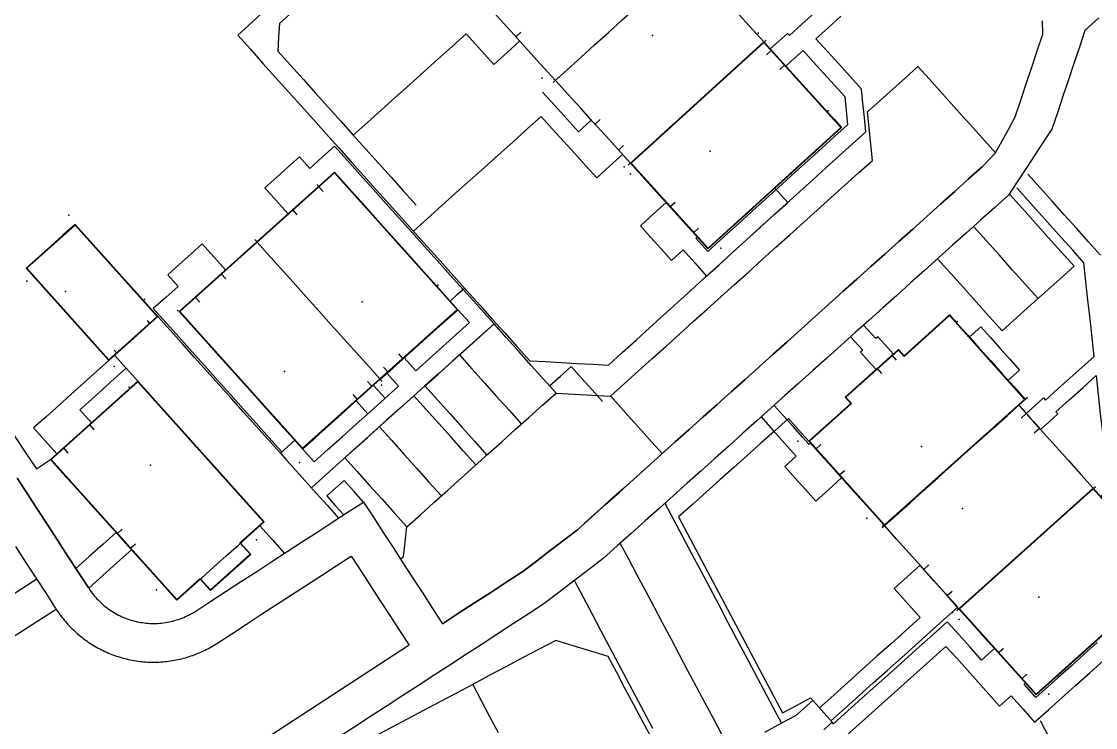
# Model space of a CAD drawing. Header units: metres. Extents: x 337936 to 338469, y 373266 to 374026.
# Drawn here: x 338137.7 to 338193.3, y 373643.9 to 373680.4 of the extents above; entities that cross this region are included whole.
import ezdxf

# ---------------------------------------------------------------- set-up
doc = ezdxf.new("R2010")
doc.units = ezdxf.units.M
for name, color, linetype in [('3D_LINES', 3, 'Continuous'), ('3D_Points', 1, 'Continuous'), ('PLOTS EXTERNAL LEVEL', 6, 'Continuous'), ('PLOTS FFL', 5, 'Continuous')]:
    doc.layers.add(name, color=color, linetype=linetype)

msp = doc.modelspace()

# ---------------------------------------------------------------- linework, layer by layer
at = {"layer": '3D_LINES'}
for points in [[(338157.46, 373686.024, 33.598), (338156.751, 373685.384, 33.598), (338156.042, 373684.743, 33.598), (338155.333, 373684.103, 33.598), (338154.624, 373683.462, 33.598), (338153.914, 373682.822, 33.598), (338153.205, 373682.182, 33.598), (338152.496, 373681.541, 33.598), (338151.787, 373680.901, 33.598), (338151.078, 373680.26, 33.598), (338151.039, 373679.551, 33.598), (338151, 373678.842, 33.598), (338151.65, 373678.117, 33.598), (338152.3, 373677.392, 33.598), (338152.951, 373676.667, 33.598), (338153.601, 373675.942, 33.598), (338154.251, 373675.217, 33.598), (338154.901, 373674.492, 33.598), (338155.551, 373673.767, 33.598), (338156.201, 373673.042, 33.598), (338156.851, 373672.316, 33.598), (338157.501, 373671.591, 33.598), (338158.152, 373670.866, 33.598)], [(338176.466, 373678.95, 33.625), (338176.911, 373679.353, 33.646), (338177.355, 373679.756, 33.672), (338177.455, 373679.645, 33.675), (338178.101, 373680.231, 33.712), (338178.746, 373680.816, 33.723), (338179.392, 373681.401, 33.723), (338180.037, 373681.987, 33.723), (338180.683, 373682.572, 33.722), (338181.328, 373683.157, 33.722), (338181.974, 373683.743, 33.722), (338181.565, 373684.194, 33.722)], [(338165.24, 373677.221, 33.601), (338165.953, 373677.867, 33.601), (338166.667, 373678.514, 33.6), (338167.38, 373679.161, 33.6), (338168.093, 373679.807, 33.6), (338168.806, 373680.454, 33.6), (338169.52, 373681.101, 33.599), (338170.233, 373681.748, 33.599), (338170.946, 373682.394, 33.599), (338171.659, 373683.041, 33.598), (338172.372, 373683.688, 33.598)], [(338150.401, 373680.998, 33.591), (338149.662, 373680.329, 33.589), (338148.923, 373679.661, 33.59), (338149.576, 373678.933, 33.582), (338150.229, 373678.205, 33.574), (338150.881, 373677.477, 33.567), (338151.534, 373676.749, 33.561), (338152.186, 373676.022, 33.554), (338152.839, 373675.294, 33.547), (338153.491, 373674.566, 33.54), (338154.144, 373673.838, 33.538), (338154.797, 373673.11, 33.538), (338155.449, 373672.382, 33.537), (338156.102, 373671.654, 33.536), (338156.754, 373670.927, 33.535), (338157.407, 373670.199, 33.534), (338157.971, 373669.569, 33.534), (338158.536, 373668.94, 33.533), (338159.1, 373668.311, 33.532), (338159.665, 373667.682, 33.531), (338160.229, 373667.052, 33.535), (338160.793, 373666.423, 33.544), (338161.439, 373665.703, 33.552), (338162.085, 373664.983, 33.562), (338162.73, 373664.263, 33.572), (338163.376, 373663.542, 33.582), (338164.022, 373662.822, 33.593), (338164.836, 373662.778, 33.601), (338165.65, 373662.733, 33.609), (338166.465, 373662.689, 33.617), (338167.279, 373662.645, 33.625), (338168.093, 373662.6, 33.633), (338168.807, 373663.247, 33.642), (338169.52, 373663.894, 33.653), (338170.234, 373664.541, 33.665), (338170.947, 373665.188, 33.676), (338171.661, 373665.835, 33.687), (338172.374, 373666.482, 33.699), (338173.088, 373667.129, 33.71), (338173.801, 373667.776, 33.721), (338174.515, 373668.423, 33.726), (338175.228, 373669.07, 33.727), (338175.942, 373669.717, 33.727), (338176.655, 373670.364, 33.727), (338177.369, 373671.011, 33.728)], [(338176.139, 373679.311, 33.714), (338176.793, 373678.589, 33.714), (338177.447, 373677.868, 33.714), (338178.101, 373677.146, 33.714), (338178.755, 373676.425, 33.714), (338179.41, 373675.703, 33.714), (338179.781, 373675.294, 33.71), (338180.152, 373674.884, 33.706), (338179.461, 373674.258, 33.699), (338178.77, 373673.631, 33.693), (338178.079, 373673.005, 33.686), (338177.388, 373672.378, 33.679), (338176.697, 373671.752, 33.673), (338176.006, 373671.125, 33.666), (338175.315, 373670.498, 33.66), (338174.624, 373669.872, 33.653), (338173.933, 373669.245, 33.646), (338173.242, 373668.619, 33.64), (338172.621, 373669.304, 33.633), (338171.999, 373669.99, 33.627), (338171.378, 373670.675, 33.62), (338170.756, 373671.361, 33.614), (338170.134, 373672.047, 33.607), (338169.513, 373672.732, 33.601), (338169.229, 373673.045, 33.601), (338168.583, 373673.758, 33.601), (338167.936, 373674.471, 33.601), (338167.29, 373675.183, 33.601), (338166.644, 373675.896, 33.601), (338165.998, 373676.609, 33.601), (338165.351, 373677.321, 33.601), (338164.984, 373677.726, 33.601), (338164.399, 373678.372, 33.601), (338163.814, 373679.017, 33.6), (338163.229, 373679.662, 33.599), (338162.644, 373680.307, 33.599), (338162.059, 373680.953, 33.598)], [(338174.602, 373681.006, 33.598), (338175.187, 373680.36, 33.598), (338175.772, 373679.715, 33.598), (338176.139, 373679.311, 33.598)], [(338141.217, 373651.059, 33.529), (338141.272, 373650.976, 33.529), (338141.329, 373650.894, 33.529), (338141.389, 373650.814, 33.529), (338141.45, 373650.735, 33.529), (338141.514, 373650.658, 33.529), (338141.579, 373650.583, 33.529), (338141.646, 373650.509, 33.529), (338141.715, 373650.437, 33.529), (338141.786, 373650.367, 33.529), (338141.858, 373650.298, 33.529), (338141.932, 373650.231, 33.529), (338142.008, 373650.166, 33.529), (338142.085, 373650.104, 33.529), (338142.164, 373650.043, 33.529), (338142.245, 373649.984, 33.529), (338142.326, 373649.927, 33.529), (338142.41, 373649.872, 33.528), (338142.494, 373649.819, 33.528), (338142.58, 373649.768, 33.528), (338142.667, 373649.719, 33.528), (338142.755, 373649.673, 33.528), (338142.845, 373649.629, 33.528), (338142.935, 373649.587, 33.527), (338143.027, 373649.547, 33.526), (338143.119, 373649.51, 33.526), (338143.213, 373649.475, 33.525), (338143.307, 373649.442, 33.524), (338143.402, 373649.412, 33.523), (338143.498, 373649.384, 33.522), (338143.594, 373649.358, 33.52), (338143.691, 373649.335, 33.519), (338143.789, 373649.314, 33.518), (338143.887, 373649.296, 33.517), (338143.985, 373649.28, 33.516), (338144.084, 373649.267, 33.514), (338144.183, 373649.256, 33.513), (338144.282, 373649.248, 33.512), (338144.382, 373649.242, 33.511), (338144.482, 373649.238, 33.51), (338144.581, 373649.237, 33.509), (338144.681, 373649.239, 33.508), (338144.781, 373649.243, 33.507), (338144.88, 373649.249, 33.506), (338144.98, 373649.258, 33.505), (338145.079, 373649.269, 33.504), (338145.177, 373649.283, 33.504), (338145.276, 373649.3, 33.503), (338145.374, 373649.318, 33.502), (338145.471, 373649.34, 33.501), (338145.568, 373649.363, 33.5), (338145.664, 373649.389, 33.498), (338145.76, 373649.418, 33.494), (338145.855, 373649.449, 33.491), (338145.949, 373649.482, 33.487), (338146.042, 373649.517, 33.484), (338146.134, 373649.555, 33.48), (338146.226, 373649.595, 33.477), (338146.316, 373649.638, 33.474), (338146.405, 373649.682, 33.47), (338146.493, 373649.729, 33.467), (338146.58, 373649.778, 33.464), (338146.666, 373649.829, 33.46), (338146.75, 373649.882, 33.457), (338147.539, 373650.395, 33.427), (338148.328, 373650.907, 33.397), (338149.117, 373651.419, 33.367), (338149.906, 373651.932, 33.336), (338150.695, 373652.444, 33.328), (338151.483, 373652.956, 33.363), (338152.272, 373653.469, 33.405), (338153.061, 373653.981, 33.446), (338153.85, 373654.493, 33.483), (338154.639, 373655.006, 33.481), (338155.428, 373655.518, 33.479), (338155.939, 373654.732, 33.467), (338156.449, 373653.945, 33.456), (338156.96, 373653.159, 33.444), (338157.47, 373652.373, 33.433), (338157.981, 373651.587, 33.422), (338158.492, 373650.8, 33.41), (338159.002, 373650.014, 33.402), (338159.513, 373649.228, 33.397), (338160.343, 373649.767, 33.415), (338161.174, 373650.307, 33.432), (338162.005, 373650.846, 33.45), (338162.835, 373651.385, 33.467), (338163.666, 373651.925, 33.485), (338164.372, 373652.466, 33.501), (338165.079, 373653.007, 33.517), (338165.786, 373653.548, 33.533), (338166.493, 373654.089, 33.549), (338167.215, 373654.737, 33.566), (338167.938, 373655.385, 33.584), (338168.66, 373656.033, 33.601), (338169.383, 373656.681, 33.619), (338170.105, 373657.328, 33.637), (338170.828, 373657.976, 33.654), (338171.55, 373658.624, 33.672), (338172.273, 373659.272, 33.689), (338172.996, 373659.92, 33.696), (338173.718, 373660.567, 33.7), (338174.441, 373661.215, 33.711), (338175.163, 373661.863, 33.723), (338175.886, 373662.511, 33.734), (338176.608, 373663.159, 33.739), (338177.331, 373663.806, 33.739), (338178.053, 373664.454, 33.739), (338178.776, 373665.102, 33.739), (338179.498, 373665.75, 33.739), (338180.221, 373666.398, 33.738), (338180.943, 373667.046, 33.739), (338181.666, 373667.693, 33.739), (338182.388, 373668.341, 33.739), (338183.111, 373668.989, 33.74), (338183.833, 373669.637, 33.733), (338184.556, 373670.285, 33.731), (338185.278, 373670.932, 33.73), (338186.001, 373671.58, 33.728), (338186.723, 373672.228, 33.726), (338187.446, 373672.876, 33.726), (338188.113, 373673.579, 33.726), (338188.452, 373674.199, 33.726), (338188.792, 373674.82, 33.725), (338189.131, 373675.44, 33.725), (338189.417, 373676.294, 33.725), (338189.702, 373677.148, 33.725), (338189.988, 373678.003, 33.724), (338190.274, 373678.857, 33.724), (338190.56, 373679.711, 33.724), (338190.54, 373680.399, 33.723)], [(338193.459, 373680.556, 33.723), (338192.731, 373679.898, 33.724), (338192.447, 373679.049, 33.724), (338192.163, 373678.2, 33.724), (338191.879, 373677.352, 33.725), (338191.595, 373676.503, 33.725), (338191.311, 373675.654, 33.725), (338191.028, 373674.805, 33.726), (338190.578, 373674.122, 33.726), (338190.129, 373673.438, 33.726), (338189.68, 373672.754, 33.726), (338189.23, 373672.07, 33.727), (338188.781, 373671.387, 33.727), (338188.059, 373670.739, 33.728), (338187.336, 373670.091, 33.73), (338186.614, 373669.443, 33.731), (338185.891, 373668.795, 33.733), (338185.168, 373668.148, 33.735), (338184.446, 373667.5, 33.744), (338183.723, 373666.852, 33.743), (338183.001, 373666.204, 33.743), (338182.278, 373665.556, 33.743), (338181.556, 373664.909, 33.743), (338180.833, 373664.261, 33.743), (338180.111, 373663.613, 33.744), (338179.388, 373662.965, 33.744), (338178.666, 373662.317, 33.744), (338177.943, 373661.67, 33.744), (338177.221, 373661.022, 33.744), (338176.498, 373660.374, 33.736), (338175.776, 373659.726, 33.725), (338175.053, 373659.078, 33.72), (338174.331, 373658.431, 33.703), (338173.608, 373657.783, 33.686), (338172.886, 373657.135, 33.668), (338172.163, 373656.487, 33.65), (338171.441, 373655.839, 33.633), (338170.718, 373655.192, 33.615), (338169.995, 373654.544, 33.598), (338169.273, 373653.896, 33.58), (338168.55, 373653.248, 33.562), (338167.828, 373652.6, 33.545), (338167.06, 373652.012, 33.528), (338166.291, 373651.424, 33.51), (338165.523, 373650.836, 33.493), (338164.755, 373650.248, 33.475), (338163.944, 373649.721, 33.458), (338163.134, 373649.195, 33.441), (338162.323, 373648.668, 33.424), (338161.513, 373648.142, 33.407), (338160.702, 373647.616, 33.39), (338159.891, 373647.089, 33.373), (338159.081, 373646.563, 33.367), (338158.27, 373646.036, 33.369), (338157.46, 373645.51, 33.333), (338156.649, 373644.984, 33.31), (338155.839, 373644.457, 33.31), (338155.028, 373643.931, 33.31), (338154.217, 373643.404, 33.31)], [(338171.08, 373671.003, 33.65), (338170.413, 373670.399, 33.647), (338169.747, 373669.794, 33.645), (338170.284, 373669.202, 33.661), (338170.821, 373668.609, 33.678), (338171.359, 373668.016, 33.689), (338171.951, 373668.554, 33.696), (338172.562, 373667.88, 33.705), (338173.173, 373667.206, 33.711), (338173.859, 373667.828, 33.722), (338174.544, 373668.449, 33.726), (338175.23, 373669.071, 33.727), (338175.915, 373669.693, 33.727), (338176.601, 373670.314, 33.727), (338177.286, 373670.936, 33.728), (338177.972, 373671.557, 33.728), (338178.658, 373672.179, 33.728), (338179.343, 373672.801, 33.729), (338180.029, 373673.422, 33.729), (338180.714, 373674.044, 33.727), (338181.4, 373674.665, 33.726), (338181.328, 373675.401, 33.725), (338181.256, 373676.137, 33.725), (338181.184, 373676.873, 33.725), (338180.595, 373677.523, 33.724), (338180.006, 373678.172, 33.724), (338179.417, 373678.822, 33.724), (338178.828, 373679.471, 33.724), (338179.473, 373680.057, 33.723), (338180.119, 373680.642, 33.723)], [(338163.502, 373679.359, 33.612), (338162.836, 373678.754, 33.597), (338162.169, 373678.149, 33.592), (338161.692, 373678.676, 33.592), (338161.214, 373679.202, 33.592), (338160.737, 373679.729, 33.592), (338160.007, 373679.074, 33.586), (338159.278, 373678.42, 33.58), (338158.548, 373677.766, 33.574), (338157.818, 373677.111, 33.568), (338157.088, 373676.457, 33.562), (338156.359, 373675.803, 33.556), (338155.629, 373675.148, 33.55), (338154.899, 373674.494, 33.544)], [(338163.303, 373679.581, 33.612), (338163.564, 373679.818, 33.622)], [(338169.118, 373672.944, 33.601), (338169.831, 373673.591, 33.601), (338170.544, 373674.238, 33.601), (338171.257, 373674.884, 33.601), (338171.971, 373675.531, 33.601), (338172.684, 373676.178, 33.601), (338173.397, 373676.825, 33.601), (338174.11, 373677.471, 33.601), (338174.823, 373678.118, 33.601), (338175.537, 373678.765, 33.601), (338176.25, 373679.411, 33.601)], [(338177.272, 373678.061, 33.718), (338177.717, 373678.464, 33.718), (338178.161, 373678.867, 33.718), (338178.7, 373678.272, 33.718), (338179.239, 373677.678, 33.718), (338179.778, 373677.083, 33.718), (338180.317, 373676.489, 33.718), (338180.388, 373675.759, 33.718), (338180.46, 373675.028, 33.718), (338179.783, 373674.414, 33.718), (338179.106, 373673.801, 33.718), (338178.429, 373673.187, 33.718), (338177.752, 373672.573, 33.718), (338177.075, 373671.959, 33.718), (338176.399, 373671.346, 33.718), (338175.722, 373670.732, 33.718), (338175.045, 373670.118, 33.718), (338174.368, 373669.504, 33.718), (338173.691, 373668.891, 33.718), (338173.235, 373668.478, 33.718), (338172.618, 373669.158, 33.718), (338172.692, 373669.226, 33.718)], [(338176.264, 373678.648, 33.632), (338176.525, 373678.885, 33.627)], [(338157.334, 373652.583, 33.436), (338157.5, 373652.691, 33.436), (338157.583, 373653.462, 33.442), (338157.666, 373654.234, 33.448), (338158.367, 373654.863, 33.459), (338159.069, 373655.492, 33.476), (338159.77, 373656.121, 33.493), (338160.472, 373656.75, 33.511), (338161.174, 373657.379, 33.528), (338161.875, 373658.008, 33.545), (338162.577, 373658.637, 33.562), (338163.278, 373659.266, 33.579), (338163.98, 373659.895, 33.596), (338164.681, 373660.524, 33.612), (338165.383, 373661.153, 33.615), (338166.324, 373661.102, 33.624), (338167.266, 373661.05, 33.634), (338168.207, 373660.999, 33.643), (338168.92, 373661.64, 33.647), (338169.632, 373662.282, 33.65), (338170.345, 373662.923, 33.662), (338171.057, 373663.564, 33.673), (338171.77, 373664.205, 33.684), (338172.483, 373664.847, 33.695), (338173.195, 373665.488, 33.707), (338173.908, 373666.129, 33.718), (338174.62, 373666.771, 33.729), (338175.333, 373667.412, 33.729), (338176.045, 373668.053, 33.729), (338176.758, 373668.695, 33.73), (338177.47, 373669.336, 33.73), (338178.183, 373669.977, 33.73), (338178.895, 373670.619, 33.731), (338179.608, 373671.26, 33.731), (338180.321, 373671.901, 33.731), (338181.033, 373672.542, 33.732), (338181.746, 373673.184, 33.728), (338181.664, 373674.023, 33.727), (338181.581, 373674.863, 33.725), (338181.499, 373675.702, 33.725), (338182.15, 373676.287, 33.725), (338182.801, 373676.872, 33.725), (338183.452, 373677.457, 33.724), (338184.102, 373678.042, 33.724), (338184.675, 373677.404, 33.724), (338185.248, 373676.767, 33.725), (338185.821, 373676.129, 33.725), (338186.394, 373675.491, 33.725), (338186.967, 373674.854, 33.725), (338187.54, 373674.216, 33.726), (338188.113, 373673.579, 33.726), (338187.446, 373672.876, 33.726), (338186.723, 373672.228, 33.726), (338186.001, 373671.58, 33.728), (338185.278, 373670.932, 33.73), (338184.556, 373670.285, 33.731), (338183.833, 373669.637, 33.733), (338183.111, 373668.989, 33.74), (338182.388, 373668.341, 33.739), (338181.666, 373667.693, 33.739), (338180.943, 373667.046, 33.739), (338180.221, 373666.398, 33.738), (338179.498, 373665.75, 33.739), (338178.776, 373665.102, 33.739), (338178.053, 373664.454, 33.739), (338177.331, 373663.806, 33.739), (338176.608, 373663.159, 33.739), (338175.886, 373662.511, 33.734), (338175.163, 373661.863, 33.723), (338174.441, 373661.215, 33.711), (338173.718, 373660.567, 33.7), (338172.996, 373659.92, 33.696), (338172.273, 373659.272, 33.689), (338171.55, 373658.624, 33.672), (338170.828, 373657.976, 33.654), (338170.105, 373657.328, 33.637), (338169.383, 373656.681, 33.619), (338168.66, 373656.033, 33.601), (338167.938, 373655.385, 33.584), (338167.215, 373654.737, 33.566), (338166.493, 373654.089, 33.549), (338165.786, 373653.548, 33.533), (338165.079, 373653.007, 33.517), (338164.372, 373652.466, 33.501), (338163.666, 373651.925, 33.485), (338162.835, 373651.385, 33.467), (338162.005, 373650.846, 33.45), (338161.174, 373650.307, 33.432), (338160.343, 373649.767, 33.415), (338159.513, 373649.228, 33.397)], [(338176.951, 373677.89, 33.656), (338177.212, 373678.127, 33.651)], [(338164.68, 373676.72, 33.597), (338165.301, 373676.035, 33.597), (338165.921, 373675.351, 33.597), (338166.542, 373674.667, 33.597), (338167.209, 373675.272, 33.605)], [(338168.82, 373673.494, 33.609), (338168.154, 373672.889, 33.596), (338167.487, 373672.284, 33.59), (338166.912, 373672.918, 33.591), (338166.338, 373673.552, 33.591), (338165.764, 373674.185, 33.591), (338165.189, 373674.819, 33.591), (338164.615, 373675.452, 33.591), (338163.881, 373674.794, 33.584), (338163.147, 373674.136, 33.578), (338162.413, 373673.478, 33.571), (338161.679, 373672.82, 33.565), (338160.945, 373672.162, 33.559), (338160.211, 373671.504, 33.552), (338159.477, 373670.845, 33.546), (338158.742, 373670.187, 33.54), (338158.008, 373669.529, 33.534)], [(338167.4, 373675.062, 33.606), (338167.661, 373675.299, 33.616)], [(338127.077, 373674.37, 33.838), (338127.622, 373673.554, 33.814), (338128.166, 373672.738, 33.791), (338128.711, 373671.922, 33.767), (338129.255, 373671.106, 33.743), (338129.8, 373670.29, 33.72), (338130.344, 373669.473, 33.696), (338130.889, 373668.657, 33.672), (338131.433, 373667.841, 33.649), (338131.978, 373667.025, 33.625), (338132.523, 373666.209, 33.602), (338133.067, 373665.393, 33.578), (338133.612, 373664.577, 33.554), (338134.156, 373663.761, 33.531), (338134.701, 373662.945, 33.531), (338135.245, 373662.128, 33.531), (338135.79, 373661.312, 33.531), (338136.335, 373660.496, 33.53), (338136.879, 373659.68, 33.53), (338137.424, 373658.864, 33.53), (338137.968, 373658.048, 33.53), (338138.513, 373657.232, 33.529), (338139.244, 373657.719, 33.528)], [(338152.731, 373656.256, 33.505), (338153.458, 373656.907, 33.508), (338154.184, 373657.559, 33.507), (338154.911, 373658.211, 33.507), (338155.638, 373658.862, 33.507), (338156.365, 373659.514, 33.507), (338157.091, 373660.166, 33.515), (338157.818, 373660.817, 33.533), (338158.545, 373661.469, 33.547), (338159.272, 373662.12, 33.55), (338159.998, 373662.772, 33.554), (338160.725, 373663.424, 33.557), (338161.452, 373664.075, 33.561), (338162.179, 373664.727, 33.564), (338161.645, 373665.322, 33.556), (338161.111, 373665.918, 33.547), (338160.577, 373666.514, 33.542), (338159.912, 373667.255, 33.53), (338159.248, 373667.996, 33.531), (338158.584, 373668.737, 33.532), (338157.919, 373669.478, 33.533), (338157.255, 373670.219, 33.534), (338156.59, 373670.96, 33.535), (338155.926, 373671.701, 33.536), (338155.262, 373672.442, 33.537), (338154.597, 373673.183, 33.537), (338153.933, 373673.924, 33.537), (338153.293, 373673.349, 33.533), (338152.652, 373672.775, 33.532), (338152.118, 373673.371, 33.538), (338151.523, 373672.837, 33.538), (338150.927, 373672.303, 33.532), (338150.331, 373671.769, 33.527), (338150.932, 373671.099, 33.525), (338151.533, 373670.429, 33.527)], [(338168.616, 373673.721, 33.609), (338168.877, 373673.958, 33.619)], [(338149.914, 373668.977, 33.528), (338149.244, 373668.376, 33.528), (338148.575, 373667.776, 33.528), (338147.905, 373667.176, 33.528), (338147.236, 373666.576, 33.528), (338146.566, 373665.975, 33.528), (338145.897, 373665.375, 33.528), (338146.534, 373664.664, 33.528), (338147.172, 373663.953, 33.528), (338147.81, 373663.242, 33.528), (338148.447, 373662.53, 33.528), (338149.085, 373661.819, 33.528), (338149.723, 373661.108, 33.528), (338150.36, 373660.397, 33.528), (338150.998, 373659.686, 33.528), (338151.636, 373658.974, 33.528), (338152.273, 373658.263, 33.528), (338152.943, 373658.863, 33.528), (338153.612, 373659.464, 33.528), (338154.282, 373660.064, 33.528), (338154.951, 373660.664, 33.528), (338155.621, 373661.264, 33.529), (338156.29, 373661.865, 33.529), (338156.96, 373662.465, 33.529), (338157.629, 373663.065, 33.528), (338158.299, 373663.665, 33.528), (338158.968, 373664.266, 33.528), (338159.638, 373664.866, 33.528), (338160.307, 373665.466, 33.528), (338159.761, 373666.076, 33.528), (338159.214, 373666.685, 33.528), (338158.554, 373667.422, 33.528), (338157.893, 373668.158, 33.528), (338157.233, 373668.895, 33.528), (338156.572, 373669.632, 33.528), (338155.912, 373670.368, 33.528), (338155.251, 373671.105, 33.528), (338154.591, 373671.842, 33.528), (338153.93, 373672.578, 33.528), (338153.261, 373671.978, 33.528), (338152.592, 373671.378, 33.528), (338151.922, 373670.777, 33.528), (338151.253, 373670.177, 33.528), (338150.583, 373669.577, 33.528), (338149.914, 373668.977, 33.528)], [(338193.547, 373668.282, 33.729), (338192.92, 373668.98, 33.728), (338192.294, 373669.679, 33.727), (338191.667, 373670.378, 33.727), (338191.041, 373671.076, 33.727), (338190.414, 373671.775, 33.727), (338189.788, 373672.474, 33.726)], [(338153.1, 373671.834, 33.529), (338153.336, 373671.571, 33.529)], [(338176.697, 373671.752, 33.726), (338177.369, 373671.011, 33.728)], [(338185.114, 373668.099, 33.735), (338185.782, 373667.355, 33.736), (338186.45, 373666.61, 33.737), (338187.117, 373665.866, 33.737), (338187.785, 373665.121, 33.738), (338188.452, 373664.376, 33.739), (338189.197, 373665.044, 33.737), (338189.941, 373665.712, 33.736), (338190.686, 373666.379, 33.734), (338191.431, 373667.047, 33.732), (338192.175, 373667.714, 33.731), (338191.508, 373668.459, 33.73), (338190.84, 373669.203, 33.729), (338190.172, 373669.948, 33.728), (338189.505, 373670.692, 33.727), (338188.837, 373671.437, 33.727)], [(338190.44, 373659.27, 33.753), (338190.068, 373659.684, 33.753), (338189.697, 373660.098, 33.752), (338190.144, 373660.499, 33.747), (338190.591, 373660.899, 33.744), (338190.691, 373660.787, 33.744), (338191.321, 373661.351, 33.743), (338191.951, 373661.916, 33.741), (338192.581, 373662.481, 33.74), (338193.211, 373663.046, 33.738), (338193.105, 373664.016, 33.737), (338193, 373664.986, 33.735), (338192.894, 373665.956, 33.733), (338192.789, 373666.926, 33.732), (338192.683, 373667.897, 33.73), (338192.104, 373668.542, 33.729), (338191.525, 373669.188, 33.728), (338190.946, 373669.834, 33.728), (338190.367, 373670.479, 33.727), (338189.788, 373671.125, 33.727), (338189.21, 373671.771, 33.727)], [(338171.278, 373670.786, 33.655), (338171.539, 373671.022, 33.665)], [(338151.753, 373670.626, 33.527), (338151.988, 373670.363, 33.536)], [(338140.517, 373669.878, 33.528), (338139.885, 373669.311, 33.528), (338139.254, 373668.745, 33.528), (338138.622, 373668.178, 33.528), (338137.99, 373667.612, 33.528), (338138.333, 373667.228, 33.528), (338138.988, 373666.498, 33.528), (338139.643, 373665.767, 33.528), (338140.299, 373665.036, 33.528), (338140.954, 373664.306, 33.528), (338141.609, 373663.575, 33.528), (338142.264, 373662.845, 33.529), (338142.896, 373663.411, 33.529), (338143.528, 373663.978, 33.529), (338144.16, 373664.544, 33.529), (338144.791, 373665.111, 33.529)], [(338190.314, 373666.045, 33.735), (338189.646, 373666.79, 33.734), (338188.979, 373667.534, 33.733), (338188.311, 373668.279, 33.732), (338187.643, 373669.024, 33.731), (338186.976, 373669.768, 33.731)], [(338172.493, 373669.445, 33.692), (338172.755, 373669.682, 33.695)], [(338148.294, 373667.525, 33.527), (338147.693, 373668.195, 33.525), (338147.093, 373668.865, 33.525), (338146.497, 373668.331, 33.525), (338145.901, 373667.797, 33.525), (338145.306, 373667.263, 33.525), (338145.84, 373666.667, 33.525), (338145.199, 373666.093, 33.525), (338144.559, 373665.519, 33.525), (338145.223, 373664.778, 33.525), (338145.888, 373664.037, 33.544), (338146.552, 373663.296, 33.566), (338147.216, 373662.555, 33.589), (338147.881, 373661.814, 33.614), (338148.545, 373661.073, 33.651), (338149.21, 373660.332, 33.662), (338149.874, 373659.591, 33.628), (338150.538, 373658.85, 33.593), (338151.203, 373658.109, 33.559)], [(338156.39, 373661.753, 33.529), (338155.733, 373662.487, 33.529), (338155.075, 373663.22, 33.529), (338154.417, 373663.954, 33.529), (338153.76, 373664.687, 33.529), (338153.102, 373665.421, 33.529), (338152.444, 373666.154, 33.529), (338151.787, 373666.888, 33.529), (338151.129, 373667.621, 33.529), (338150.471, 373668.355, 33.529), (338149.813, 373669.088, 33.529)], [(338148.075, 373667.328, 33.527), (338148.31, 373667.065, 33.536)], [(338159.906, 373665.913, 33.536), (338160.279, 373666.247, 33.537), (338160.651, 373666.58, 33.543)], [(338146.727, 373666.12, 33.527), (338146.962, 373665.857, 33.536)], [(338157.533, 373662.979, 33.529), (338158.133, 373662.309, 33.538), (338158.827, 373662.93, 33.541), (338159.521, 373663.552, 33.545), (338160.214, 373664.174, 33.548), (338160.908, 373664.796, 33.552), (338160.307, 373665.466, 33.542)], [(338144.237, 373664.902, 33.525), (338144.38, 373664.742, 33.525)], [(338151.873, 373658.71, 33.563), (338151.129, 373658.043, 33.559), (338150.495, 373658.75, 33.591), (338149.861, 373659.456, 33.624), (338149.227, 373660.163, 33.657), (338148.594, 373660.87, 33.659), (338147.96, 373661.577, 33.623), (338147.326, 373662.284, 33.595), (338146.693, 373662.99, 33.573), (338146.059, 373663.697, 33.551), (338145.425, 373664.404, 33.53), (338144.791, 373665.111, 33.525)], [(338165.383, 373661.153, 33.615), (338164.742, 373661.868, 33.605), (338164.101, 373662.582, 33.595), (338163.46, 373663.297, 33.584), (338162.82, 373664.012, 33.574), (338162.179, 373664.727, 33.564), (338161.464, 373664.086, 33.561), (338160.749, 373663.445, 33.557), (338160.034, 373662.804, 33.554), (338159.32, 373662.163, 33.55), (338158.605, 373661.522, 33.547), (338159.246, 373660.808, 33.55), (338159.887, 373660.093, 33.548), (338160.527, 373659.378, 33.547), (338161.168, 373658.663, 33.545), (338161.809, 373657.949, 33.543)], [(338193.683, 373648.666, 33.747), (338192.988, 373648.043, 33.747), (338192.294, 373647.421, 33.747), (338191.599, 373646.798, 33.747), (338190.905, 373646.175, 33.748), (338190.211, 373645.553, 33.748), (338189.593, 373646.242, 33.748), (338188.975, 373646.931, 33.748), (338188.357, 373647.62, 33.748), (338187.739, 373648.309, 33.748), (338187.122, 373648.998, 33.748), (338186.504, 373649.687, 33.749), (338186.222, 373650.002, 33.749), (338185.58, 373650.718, 33.748), (338184.937, 373651.434, 33.748), (338184.295, 373652.15, 33.747), (338183.653, 373652.867, 33.747), (338183.011, 373653.583, 33.746), (338182.368, 373654.299, 33.746), (338181.766, 373654.972, 33.749), (338181.103, 373655.71, 33.748), (338180.441, 373656.449, 33.748), (338179.779, 373657.187, 33.748), (338179.117, 373657.926, 33.748), (338178.455, 373658.664, 33.748), (338179.178, 373659.313, 33.748), (338179.902, 373659.962, 33.747), (338180.626, 373660.611, 33.747), (338180.332, 373660.938, 33.747), (338181.021, 373661.556, 33.747), (338181.71, 373662.174, 33.747), (338182.399, 373662.792, 33.747), (338183.089, 373663.41, 33.747), (338183.382, 373663.082, 33.747), (338183.971, 373663.61, 33.747), (338184.559, 373664.137, 33.746), (338185.147, 373664.664, 33.746), (338185.735, 373665.192, 33.746), (338186.079, 373664.808, 33.746), (338186.674, 373664.145, 33.746), (338187.269, 373663.481, 33.747), (338187.864, 373662.818, 33.747), (338188.459, 373662.154, 33.747), (338189.054, 373661.49, 33.748), (338189.649, 373660.827, 33.748)], [(338180.618, 373664.067, 33.744), (338181.245, 373663.368, 33.746), (338181.133, 373663.268, 33.746), (338181.533, 373662.821, 33.747), (338181.934, 373662.375, 33.749), (338182.381, 373662.775, 33.749), (338182.827, 373663.175, 33.748), (338182.427, 373663.622, 33.747), (338182.026, 373664.069, 33.746), (338181.914, 373663.969, 33.746), (338181.287, 373664.668, 33.743)], [(338186.757, 373664.052, 33.75), (338187.344, 373664.577, 33.741), (338187.845, 373664.019, 33.741), (338188.346, 373663.46, 33.741), (338188.847, 373662.901, 33.741), (338189.348, 373662.342, 33.742), (338188.762, 373661.816, 33.75)], [(338142.532, 373663.373, 33.525), (338142.675, 373663.213, 33.525)], [(338143.759, 373661.768, 33.529), (338143.3, 373662.281, 33.529), (338142.84, 373662.794, 33.529), (338142.558, 373663.108, 33.529)], [(338157.231, 373663.182, 33.527), (338157.467, 373662.919, 33.528)], [(338160.392, 373663.125, 33.556), (338161.033, 373662.41, 33.566), (338161.673, 373661.695, 33.576), (338162.314, 373660.98, 33.586), (338162.955, 373660.266, 33.588), (338163.596, 373659.551, 33.587)], [(338182.996, 373662.854, 33.749), (338182.761, 373663.116, 33.748)], [(338142.264, 373662.845, 33.529), (338141.614, 373662.262, 33.529), (338140.964, 373661.68, 33.529), (338140.315, 373661.097, 33.529), (338139.665, 373660.515, 33.529), (338139.015, 373659.932, 33.529), (338138.366, 373659.35, 33.529), (338138.966, 373658.68, 33.529), (338139.567, 373658.009, 33.529)], [(338156.47, 373662.499, 33.543), (338156.705, 373662.237, 33.526)], [(338165.049, 373661.525, 33.61), (338165.608, 373662.026, 33.612), (338166.166, 373662.527, 33.615), (338166.708, 373661.922, 33.624), (338167.25, 373661.317, 33.632), (338167.793, 373660.712, 33.641)], [(338141.354, 373659.612, 33.541), (338140.753, 373660.282, 33.525), (338141.355, 373660.821, 33.573), (338141.956, 373661.36, 33.604), (338142.557, 373661.899, 33.553), (338143.159, 373662.438, 33.525)], [(338152.273, 373658.263, 33.54), (338152.874, 373657.593, 33.519), (338153.602, 373658.246, 33.519), (338154.329, 373658.898, 33.518), (338155.057, 373659.55, 33.518), (338155.785, 373660.203, 33.518), (338156.512, 373660.855, 33.517), (338157.24, 373661.508, 33.534), (338156.639, 373662.178, 33.528)], [(338182.235, 373662.171, 33.75), (338182, 373662.434, 33.749)], [(338189.697, 373660.098, 33.752), (338190.068, 373659.684, 33.753), (338190.44, 373659.27, 33.753), (338190.886, 373659.67, 33.747), (338191.333, 373660.071, 33.745), (338191.232, 373660.183, 33.745), (338191.928, 373660.807, 33.743), (338192.623, 373661.431, 33.741), (338193.319, 373662.054, 33.74), (338193.426, 373661.073, 33.742), (338193.532, 373660.092, 33.743), (338193.639, 373659.11, 33.745), (338193.746, 373658.129, 33.747), (338193.853, 373657.148, 33.748), (338193.959, 373656.167, 33.75), (338193.551, 373655.8, 33.756), (338193.922, 373655.386, 33.756), (338194.293, 373654.972, 33.755)], [(338139.244, 373657.719, 33.513), (338139.887, 373657.002, 33.513), (338140.53, 373656.285, 33.513), (338141.173, 373655.567, 33.513), (338141.816, 373654.85, 33.513), (338142.459, 373654.133, 33.513), (338143.103, 373653.415, 33.513), (338143.746, 373652.698, 33.513), (338144.389, 373651.981, 33.513), (338145.032, 373651.263, 33.513), (338145.402, 373650.851, 33.498), (338145.771, 373650.439, 33.483), (338146.412, 373651.014, 33.459), (338147.053, 373651.588, 33.436), (338147.693, 373652.163, 33.412), (338148.334, 373652.737, 33.389), (338148.975, 373653.312, 33.366), (338149.616, 373653.886, 33.342), (338150.287, 373654.488, 33.342), (338149.634, 373655.216, 33.342), (338148.981, 373655.944, 33.342), (338148.329, 373656.672, 33.342), (338147.676, 373657.4, 33.342), (338147.023, 373658.128, 33.342), (338146.37, 373658.856, 33.342), (338145.718, 373659.584, 33.342), (338145.065, 373660.312, 33.342), (338144.412, 373661.04, 33.342), (338143.759, 373661.768, 33.342)], [(338155.64, 373661.755, 33.529), (338155.875, 373661.493, 33.529)], [(338155.941, 373661.552, 33.529), (338156.542, 373660.882, 33.529)], [(338161.24, 373657.439, 33.529), (338160.6, 373658.154, 33.531), (338159.959, 373658.868, 33.533), (338159.318, 373659.583, 33.535), (338158.677, 373660.298, 33.536), (338158.036, 373661.013, 33.538), (338157.321, 373660.372, 33.521), (338156.607, 373659.731, 33.506), (338155.892, 373659.09, 33.507), (338155.177, 373658.449, 33.507), (338154.462, 373657.808, 33.507), (338155.103, 373657.094, 33.496), (338155.744, 373656.379, 33.484), (338156.385, 373655.664, 33.472), (338157.026, 373654.949, 33.46), (338157.667, 373654.234, 33.448)], [(338154.878, 373661.072, 33.55), (338155.114, 373660.81, 33.537)], [(338168.2, 373661.007, 33.643), (338168.736, 373660.409, 33.652), (338169.271, 373659.812, 33.66), (338169.807, 373659.215, 33.658), (338170.342, 373658.618, 33.657), (338170.877, 373658.021, 33.655)], [(338189.76, 373660.927, 33.747), (338189.078, 373660.315, 33.747), (338188.396, 373659.704, 33.747), (338187.714, 373659.092, 33.747), (338187.032, 373658.481, 33.747), (338186.35, 373657.869, 33.747), (338185.667, 373657.257, 33.747), (338184.985, 373656.646, 33.747), (338184.303, 373656.034, 33.747), (338183.621, 373655.423, 33.747), (338182.939, 373654.811, 33.747), (338182.257, 373654.199, 33.747), (338182.974, 373654.842, 33.747), (338183.69, 373655.485, 33.747), (338184.407, 373656.127, 33.747), (338185.124, 373656.77, 33.747), (338185.841, 373657.413, 33.747), (338186.558, 373658.055, 33.747), (338187.274, 373658.698, 33.747), (338187.991, 373659.341, 33.747), (338188.708, 373659.984, 33.747), (338189.425, 373660.626, 33.747)], [(338140.753, 373660.282, 33.525), (338140.753, 373660.282, 33.525)], [(338155.048, 373660.751, 33.537), (338155.648, 373660.081, 33.518)], [(338175.989, 373659.917, 33.746), (338176.595, 373659.241, 33.746), (338177.201, 373658.565, 33.746), (338177.807, 373657.889, 33.746), (338177.211, 373657.355, 33.746), (338177.745, 373656.759, 33.746), (338178.28, 373656.164, 33.746), (338178.814, 373655.568, 33.746), (338179.484, 373656.169, 33.746), (338180.154, 373656.77, 33.746), (338179.62, 373657.365, 33.746), (338179.086, 373657.961, 33.746), (338178.552, 373658.556, 33.746), (338178.477, 373658.49, 33.746), (338178.132, 373658.875, 33.746), (338177.641, 373659.423, 33.746), (338177.15, 373659.97, 33.746), (338176.659, 373660.518, 33.746)], [(338189.313, 373660.526, 33.747), (338189.955, 373659.81, 33.747), (338190.598, 373659.093, 33.747), (338191.24, 373658.377, 33.747), (338191.882, 373657.661, 33.747), (338192.524, 373656.944, 33.747), (338193.167, 373656.228, 33.747), (338193.731, 373655.599, 33.747)], [(338178.455, 373658.664, 33.762), (338177.928, 373659.252, 33.749), (338177.401, 373659.84, 33.747), (338176.691, 373659.204, 33.736), (338175.981, 373658.568, 33.725), (338175.272, 373657.931, 33.708), (338174.562, 373657.295, 33.691), (338173.853, 373656.659, 33.673), (338173.143, 373656.023, 33.656), (338172.433, 373655.386, 33.639), (338171.724, 373654.75, 33.622), (338172.171, 373653.906, 33.616), (338172.619, 373653.061, 33.61), (338173.067, 373652.217, 33.606), (338173.515, 373651.373, 33.602), (338173.962, 373650.529, 33.597), (338174.41, 373649.684, 33.593), (338174.858, 373648.84, 33.589), (338175.306, 373647.996, 33.584), (338175.753, 373647.151, 33.58), (338176.201, 373646.307, 33.576), (338176.649, 373645.463, 33.588), (338177.097, 373644.618, 33.6), (338177.819, 373645.002, 33.612), (338178.541, 373645.386, 33.625), (338179.105, 373644.756, 33.638), (338179.67, 373644.127, 33.652), (338179.23, 373643.733, 33.645)], [(338189.435, 373659.863, 33.761), (338189.697, 373660.098, 33.752)], [(338141.254, 373659.522, 33.533), (338141.489, 373659.259, 33.54)], [(338156.249, 373659.411, 33.507), (338156.89, 373658.696, 33.495), (338157.531, 373657.981, 33.491), (338158.172, 373657.266, 33.489), (338158.813, 373656.551, 33.488), (338159.454, 373655.837, 33.486)], [(338190.117, 373659.101, 33.762), (338190.38, 373659.337, 33.753)], [(338138.107, 373658.043, 33.529), (338138.105, 373658.041, 33.529)], [(338139.906, 373658.313, 33.527), (338140.142, 373658.051, 33.527)], [(338151.129, 373658.043, 33.512), (338151.47, 373657.662, 33.512), (338151.811, 373657.281, 33.512), (338152.394, 373656.632, 33.512), (338152.976, 373655.982, 33.512), (338153.559, 373655.332, 33.512), (338154.141, 373654.682, 33.512)], [(338178.824, 373658.253, 33.764), (338179.086, 373658.488, 33.775)], [(338170.233, 373657.443, 33.64), (338169.558, 373656.838, 33.623), (338168.884, 373656.233, 33.607), (338168.209, 373655.628, 33.59), (338167.534, 373655.023, 33.574), (338166.859, 373654.418, 33.558)], [(338180.032, 373656.905, 33.764), (338180.294, 373657.141, 33.775)], [(338137.516, 373656.758, 33.531), (338138.044, 373655.943, 33.531), (338138.573, 373655.129, 33.53), (338139.102, 373654.315, 33.53), (338139.631, 373653.501, 33.53), (338140.159, 373652.687, 33.53), (338140.688, 373651.873, 33.529), (338141.217, 373651.059, 33.529), (338140.688, 373651.873, 33.529), (338140.159, 373652.687, 33.53), (338139.631, 373653.501, 33.53), (338139.102, 373654.315, 33.53), (338138.573, 373655.129, 33.53), (338138.044, 373655.943, 33.531), (338137.516, 373656.758, 33.531)], [(338155.428, 373655.518, 33.479), (338154.927, 373656.076, 33.488), (338154.427, 373656.635, 33.497), (338153.98, 373656.234, 33.497), (338153.533, 373655.834, 33.498), (338153.971, 373655.345, 33.489), (338154.409, 373654.856, 33.481)], [(338186.11, 373649.901, 33.749), (338186.827, 373650.544, 33.748), (338187.544, 373651.187, 33.748), (338188.261, 373651.829, 33.748), (338188.977, 373652.472, 33.748), (338189.694, 373653.115, 33.748), (338190.411, 373653.758, 33.747), (338191.128, 373654.4, 33.747), (338191.845, 373655.043, 33.747), (338192.562, 373655.686, 33.747), (338193.278, 373656.328, 33.747)], [(338171.011, 373655.454, 33.622), (338171.475, 373654.579, 33.616), (338171.939, 373653.703, 33.61), (338172.403, 373652.828, 33.604), (338172.868, 373651.953, 33.6), (338173.332, 373651.077, 33.595), (338173.796, 373650.202, 33.591), (338174.26, 373649.326, 33.587), (338174.725, 373648.451, 33.582), (338175.189, 373647.576, 33.578), (338175.653, 373646.7, 33.573), (338176.117, 373645.825, 33.576), (338176.581, 373644.95, 33.589), (338177.046, 373644.074, 33.601), (338176.162, 373643.606, 33.586)], [(338150.063, 373654.288, 33.37), (338150.702, 373653.575, 33.357), (338151.34, 373652.863, 33.356)], [(338142.633, 373653.939, 33.526), (338141.94, 373653.319, 33.527), (338141.248, 373652.698, 33.528), (338140.555, 373652.077, 33.53)], [(338142.954, 373654.108, 33.526), (338142.692, 373653.873, 33.526)], [(338137.425, 373653.226, 33.598), (338137.953, 373652.412, 33.598), (338138.482, 373651.598, 33.598), (338139.011, 373650.783, 33.598), (338139.539, 373649.969, 33.598), (338139.594, 373649.886, 33.598), (338139.65, 373649.805, 33.598), (338139.708, 373649.724, 33.598), (338139.766, 373649.644, 33.598), (338139.826, 373649.565, 33.598), (338139.888, 373649.487, 33.598), (338139.95, 373649.41, 33.598), (338140.014, 373649.334, 33.598), (338140.079, 373649.259, 33.598), (338140.146, 373649.186, 33.598), (338140.213, 373649.113, 33.598), (338140.282, 373649.041, 33.598), (338140.352, 373648.971, 33.598), (338140.423, 373648.902, 33.598), (338140.496, 373648.834, 33.598), (338140.569, 373648.767, 33.598), (338140.643, 373648.702, 33.598), (338140.719, 373648.637, 33.598), (338140.795, 373648.574, 33.598), (338140.873, 373648.512, 33.598), (338140.952, 373648.452, 33.598), (338141.031, 373648.393, 33.598), (338141.112, 373648.335, 33.598), (338141.193, 373648.278, 33.598), (338141.276, 373648.223, 33.598), (338141.359, 373648.169, 33.598), (338141.443, 373648.117, 33.598), (338141.529, 373648.066, 33.598), (338141.614, 373648.016, 33.598), (338141.701, 373647.968, 33.598), (338141.789, 373647.921, 33.598), (338141.877, 373647.876, 33.598), (338141.966, 373647.832, 33.598), (338142.056, 373647.79, 33.598), (338142.146, 373647.749, 33.598), (338142.237, 373647.71, 33.598), (338142.329, 373647.672, 33.598), (338142.421, 373647.636, 33.598), (338142.514, 373647.601, 33.598), (338142.608, 373647.568, 33.598), (338142.702, 373647.536, 33.598), (338142.796, 373647.506, 33.598), (338142.891, 373647.477, 33.598), (338142.987, 373647.45, 33.598), (338143.082, 373647.425, 33.598), (338143.179, 373647.401, 33.598), (338143.275, 373647.379, 33.598), (338143.372, 373647.358, 33.598), (338143.47, 373647.339, 33.598), (338143.568, 373647.322, 33.598), (338143.665, 373647.306, 33.598), (338143.764, 373647.292, 33.598), (338143.862, 373647.279, 33.598), (338143.961, 373647.268, 33.598), (338144.059, 373647.259, 33.598), (338144.158, 373647.251, 33.598), (338144.257, 373647.245, 33.598), (338144.356, 373647.241, 33.598), (338144.456, 373647.238, 33.598), (338144.555, 373647.237, 33.598), (338144.654, 373647.238, 33.598), (338144.753, 373647.24, 33.598), (338144.852, 373647.244, 33.598), (338144.951, 373647.249, 33.598), (338145.05, 373647.256, 33.598), (338145.149, 373647.265, 33.598), (338145.248, 373647.275, 33.598), (338145.346, 373647.287, 33.598), (338145.445, 373647.301, 33.598), (338145.543, 373647.316, 33.598), (338145.64, 373647.333, 33.598), (338145.738, 373647.352, 33.598), (338145.835, 373647.372, 33.598), (338145.932, 373647.393, 33.598), (338146.028, 373647.417, 33.598), (338146.124, 373647.442, 33.598), (338146.22, 373647.468, 33.598), (338146.315, 373647.496, 33.598), (338146.41, 373647.526, 33.598), (338146.504, 373647.557, 33.598), (338146.598, 373647.59, 33.598), (338146.691, 373647.624, 33.598), (338146.783, 373647.66, 33.598), (338146.875, 373647.697, 33.598), (338146.966, 373647.736, 33.598), (338147.057, 373647.776, 33.598), (338147.147, 373647.818, 33.598), (338147.236, 373647.861, 33.598), (338147.325, 373647.906, 33.598), (338147.413, 373647.952, 33.598), (338147.5, 373648, 33.598), (338147.586, 373648.049, 33.598), (338147.671, 373648.1, 33.598), (338147.756, 373648.152, 33.598), (338147.839, 373648.205, 33.598), (338148.612, 373648.707, 33.598), (338149.385, 373649.209, 33.598), (338150.158, 373649.711, 33.598), (338150.93, 373650.212, 33.598), (338151.703, 373650.714, 33.598), (338152.476, 373651.216, 33.598), (338153.249, 373651.718, 33.598), (338154.022, 373652.22, 33.598), (338154.794, 373652.722, 33.598), (338155.294, 373651.953, 33.598), (338155.793, 373651.184, 33.598), (338156.292, 373650.415, 33.598), (338156.791, 373649.647, 33.598), (338157.291, 373648.878, 33.598), (338157.79, 373648.109, 33.598), (338156.996, 373647.594, 33.598), (338156.202, 373647.078, 33.598), (338155.409, 373646.563, 33.598), (338154.615, 373646.047, 33.598), (338153.821, 373645.532, 33.598), (338153.027, 373645.016, 33.598), (338152.234, 373644.501, 33.598), (338151.44, 373643.985, 33.598), (338150.646, 373643.47, 33.598)], [(338143.434, 373653.046, 33.526), (338142.695, 373652.383, 33.527), (338141.956, 373651.721, 33.528), (338141.217, 373651.058, 33.529)], [(338143.637, 373653.347, 33.525), (338143.374, 373653.112, 33.526)], [(338149.072, 373653.399, 33.366), (338149.598, 373652.813, 33.344), (338148.902, 373652.189, 33.371), (338148.207, 373651.565, 33.398), (338147.511, 373650.942, 33.426), (338146.986, 373651.528, 33.442)], [(338174.395, 373642.669, 33.555), (338173.958, 373643.493, 33.543), (338173.521, 373644.318, 33.532), (338173.083, 373645.143, 33.52), (338172.646, 373645.968, 33.523), (338172.208, 373646.792, 33.528), (338171.771, 373647.617, 33.532), (338171.334, 373648.442, 33.536), (338170.896, 373649.267, 33.54), (338170.459, 373650.091, 33.544), (338170.021, 373650.916, 33.549), (338169.584, 373651.741, 33.555), (338169.147, 373652.566, 33.561), (338168.709, 373653.391, 33.566)], [(338179.603, 373644.201, 33.749), (338180.331, 373644.854, 33.749), (338181.059, 373645.507, 33.749), (338181.787, 373646.16, 33.749), (338182.515, 373646.812, 33.749), (338183.243, 373647.465, 33.749), (338183.971, 373648.118, 33.749), (338184.699, 373648.771, 33.749), (338185.427, 373649.423, 33.749), (338186.155, 373650.076, 33.749), (338185.506, 373650.8, 33.749), (338184.857, 373651.524, 33.749), (338184.208, 373652.247, 33.749), (338183.538, 373651.647, 33.749), (338182.868, 373651.046, 33.749), (338183.317, 373650.545, 33.749), (338183.765, 373650.045, 33.749), (338184.214, 373649.544, 33.749), (338183.47, 373648.877, 33.749), (338182.725, 373648.209, 33.749), (338181.98, 373647.542, 33.749), (338181.236, 373646.874, 33.749), (338180.491, 373646.207, 33.749), (338179.747, 373645.539, 33.749), (338179.002, 373644.872, 33.749)], [(338184.404, 373652.029, 33.758), (338184.667, 373652.264, 33.773)], [(338138.532, 373651.521, 33.532), (338137.763, 373651.022, 33.534), (338136.994, 373650.522, 33.535), (338136.225, 373650.023, 33.536), (338135.457, 373649.524, 33.537), (338134.688, 373649.025, 33.538), (338133.919, 373648.525, 33.54)], [(338170.398, 373643.803, 33.473), (338169.949, 373644.65, 33.471), (338169.5, 373645.496, 33.475), (338169.051, 373646.343, 33.479), (338168.602, 373647.19, 33.484), (338168.153, 373648.036, 33.488), (338167.704, 373648.883, 33.493), (338167.255, 373649.73, 33.499), (338166.806, 373650.576, 33.505), (338166.357, 373651.423, 33.511)], [(338185.613, 373650.681, 33.763), (338185.875, 373650.916, 33.777)], [(338139.539, 373649.969, 33.532), (338138.771, 373649.47, 33.533), (338138.002, 373648.971, 33.534), (338137.233, 373648.471, 33.535), (338136.464, 373647.972, 33.537), (338135.695, 373647.473, 33.538), (338134.927, 373646.974, 33.539)], [(338193.372, 373648.253, 33.746), (338192.694, 373647.645, 33.746), (338192.016, 373647.037, 33.746), (338191.338, 373646.43, 33.746), (338190.661, 373645.822, 33.746), (338190.203, 373645.412, 33.746), (338189.589, 373646.096, 33.746), (338189.664, 373646.163, 33.746), (338189.13, 373646.758, 33.746), (338188.596, 373647.354, 33.746), (338188.062, 373647.95, 33.746), (338187.392, 373647.349, 33.746), (338186.801, 373648.008, 33.746), (338186.21, 373648.667, 33.746), (338185.619, 373649.326, 33.746), (338184.883, 373648.667, 33.746), (338184.148, 373648.008, 33.746), (338183.413, 373647.349, 33.746), (338182.678, 373646.689, 33.746), (338181.942, 373646.03, 33.746), (338181.207, 373645.371, 33.746), (338180.472, 373644.712, 33.746), (338179.737, 373644.053, 33.746), (338179.67, 373644.127, 33.746)], [(338170.298, 373643.351, 33.473), (338169.854, 373644.188, 33.464), (338169.41, 373645.025, 33.468), (338168.967, 373645.862, 33.472), (338168.523, 373646.699, 33.477), (338168.079, 373647.536, 33.481), (338167.177, 373647.813, 33.472), (338166.276, 373648.089, 33.465), (338165.375, 373648.366, 33.458), (338164.515, 373647.91, 33.441), (338163.655, 373647.454, 33.424), (338162.795, 373646.998, 33.408), (338161.935, 373646.542, 33.391), (338161.075, 373646.086, 33.374), (338161.513, 373645.259, 33.369), (338161.952, 373644.432, 33.363), (338162.39, 373643.605, 33.357)], [(338179.566, 373642.691, 33.648), (338180.231, 373643.287, 33.657), (338180.896, 373643.883, 33.667), (338181.56, 373644.479, 33.676), (338182.225, 373645.075, 33.685), (338182.89, 373645.671, 33.695), (338183.555, 373646.267, 33.704), (338184.22, 373646.863, 33.714), (338184.884, 373647.459, 33.723), (338185.549, 373648.055, 33.732), (338186.104, 373647.436, 33.74), (338186.659, 373646.818, 33.75), (338187.214, 373646.199, 33.75), (338187.769, 373645.58, 33.75), (338188.324, 373644.961, 33.75), (338188.919, 373645.495, 33.75), (338189.526, 373644.818, 33.75), (338190.134, 373644.141, 33.75), (338190.845, 373644.779, 33.749), (338191.557, 373645.417, 33.743), (338192.269, 373646.055, 33.742), (338192.981, 373646.693, 33.74), (338193.692, 373647.331, 33.739)], [(338188.258, 373647.731, 33.75), (338188.52, 373647.966, 33.764)], [(338189.466, 373646.383, 33.75), (338189.729, 373646.618, 33.753)], [(338161.075, 373646.086, 33.374), (338160.229, 373645.637, 33.358), (338159.382, 373645.188, 33.352), (338158.536, 373644.739, 33.345), (338157.689, 373644.29, 33.308), (338156.843, 373643.841, 33.308), (338155.997, 373643.393, 33.308), (338155.15, 373642.944, 33.308), (338154.304, 373642.495, 33.308), (338153.458, 373642.046, 33.308), (338152.611, 373641.597, 33.308), (338151.765, 373641.148, 33.314), (338150.919, 373640.699, 33.346), (338150.072, 373640.251, 33.364), (338149.226, 373639.802, 33.369), (338148.38, 373639.353, 33.373)], [(338178.657, 373645.256, 33.628), (338178.211, 373644.856, 33.621), (338177.764, 373644.455, 33.613), (338177.046, 373644.074, 33.601)], [(338197.269, 373635.865, 33.631), (338196.846, 373636.66, 33.639), (338196.423, 373637.454, 33.647), (338195.801, 373637.123, 33.656), (338195.178, 373636.791, 33.666), (338194.555, 373636.46, 33.675), (338194.097, 373637.321, 33.684), (338193.638, 373638.182, 33.693), (338193.18, 373639.043, 33.701), (338192.722, 373639.904, 33.71), (338192.263, 373640.765, 33.719), (338191.805, 373641.626, 33.728), (338191.347, 373642.487, 33.737), (338190.888, 373643.348, 33.746), (338190.43, 373644.209, 33.75)]]:
    msp.add_polyline3d(points, dxfattribs=at)
at = {"layer": '3D_Points'}
for p in [(338175.83, 373679.767, 33.6), (338170.377, 373679.637, 33.75), (338164.671, 373677.443, 33.6), (338165.288, 373677.368, 33.6), (338179.466, 373675.754, 33.725), (338173.352, 373673.667, 33.75), (338168.903, 373672.854, 33.6), (338169.239, 373672.484, 33.6), (338153.055, 373671.897, 33.525), (338140.19, 373670.359, 33.525), (338173.908, 373668.652, 33.725), (338138.019, 373666.946, 33.525), (338140.018, 373666.404, 33.525), (338159.272, 373666.737, 33.525), (338144.11, 373665.987, 33.525), (338155.354, 373665.87, 33.675), (338145.834, 373665.423, 33.525), (338186.136, 373664.86, 33.75), (338142.534, 373662.52, 33.525), (338151.337, 373662.269, 33.675), (338143.301, 373661.461, 33.525), (338156.36, 373661.566, 33.525), (338189.361, 373660.589, 33.75), (338177.891, 373658.66, 33.75), (338184.291, 373658.396, 33.9), (338152.126, 373657.564, 33.525), (338144.405, 373657.428, 33.675), (338181.451, 373654.69, 33.75), (338186.399, 373655.186, 33.9), (338182.305, 373654.347, 33.75), (338149.898, 373653.572, 33.33), (338144.717, 373650.981, 33.525), (338190.348, 373650.6, 33.9), (338185.893, 373649.81, 33.75), (338186.227, 373649.438, 33.75), (338190.876, 373645.582, 33.75)]:
    msp.add_point(p, dxfattribs=at)
at = {"layer": 'PLOTS EXTERNAL LEVEL'}
for points in [[(338176.139, 373679.311, 33.75), (338180.152, 373674.884, 33.75), (338173.242, 373668.619, 33.75), (338169.229, 373673.045, 33.75), (338176.139, 373679.311, 33.75)], [(338152.273, 373658.263, 33.675), (338145.897, 373665.375, 33.675), (338149.914, 373668.977, 33.675), (338153.93, 373672.578, 33.675), (338160.307, 373665.466, 33.675), (338156.29, 373661.865, 33.675), (338152.273, 373658.263, 33.675)], [(338140.517, 373669.878, 33.525), (338137.99, 373667.612, 33.525), (338142.264, 373662.845, 33.525), (338144.791, 373665.111, 33.525), (338140.517, 373669.878, 33.525)], [(338182.368, 373654.299, 33.9), (338178.455, 373658.664, 33.9), (338180.626, 373660.611, 33.9), (338180.332, 373660.938, 33.9), (338183.089, 373663.41, 33.9), (338183.382, 373663.082, 33.9), (338185.735, 373665.192, 33.9), (338189.649, 373660.827, 33.9), (338182.368, 373654.299, 33.9)], [(338149.598, 373652.813, 33.675), (338147.511, 373650.942, 33.675), (338146.986, 373651.528, 33.675), (338145.771, 373650.439, 33.675), (338139.244, 373657.719, 33.675), (338143.759, 373661.768, 33.675), (338150.287, 373654.488, 33.675), (338149.072, 373653.399, 33.675), (338149.598, 373652.813, 33.675)], [(338193.167, 373656.228, 33.9), (338197.155, 373651.779, 33.9), (338190.211, 373645.553, 33.9), (338186.222, 373650.002, 33.9), (338193.167, 373656.228, 33.9)]]:
    msp.add_polyline3d(points, dxfattribs=at)
at = {"layer": 'PLOTS FFL'}
for points in [[(338176.137, 373679.275, 33.75), (338180.117, 373674.886, 33.75), (338173.244, 373668.654, 33.75), (338169.264, 373673.043, 33.75), (338176.137, 373679.275, 33.75)], [(338152.275, 373658.299, 33.675), (338145.932, 373665.373, 33.675), (338149.93, 373668.958, 33.675), (338153.929, 373672.543, 33.675), (338160.272, 373665.468, 33.675), (338156.273, 373661.883, 33.675), (338152.275, 373658.299, 33.675)], [(338140.515, 373669.843, 33.525), (338144.756, 373665.113, 33.525), (338142.266, 373662.88, 33.525), (338138.025, 373667.61, 33.525), (338140.515, 373669.843, 33.525)], [(338182.37, 373654.335, 33.9), (338178.49, 373658.663, 33.9), (338180.661, 373660.609, 33.9), (338180.367, 373660.936, 33.9), (338183.087, 373663.375, 33.9), (338183.38, 373663.047, 33.9), (338185.733, 373665.157, 33.9), (338189.613, 373660.829, 33.9), (338182.37, 373654.335, 33.9)], [(338149.563, 373652.814, 33.675), (338147.513, 373650.977, 33.675), (338146.988, 373651.563, 33.675), (338145.773, 373650.474, 33.675), (338139.279, 373657.717, 33.675), (338143.757, 373661.733, 33.675), (338150.251, 373654.49, 33.675), (338149.037, 373653.401, 33.675), (338149.563, 373652.814, 33.675)], [(338193.165, 373656.193, 33.9), (338197.12, 373651.781, 33.9), (338190.212, 373645.588, 33.9), (338186.257, 373650, 33.9), (338193.165, 373656.193, 33.9)]]:
    msp.add_polyline3d(points, dxfattribs=at)

doc.saveas('drawing.dxf')
